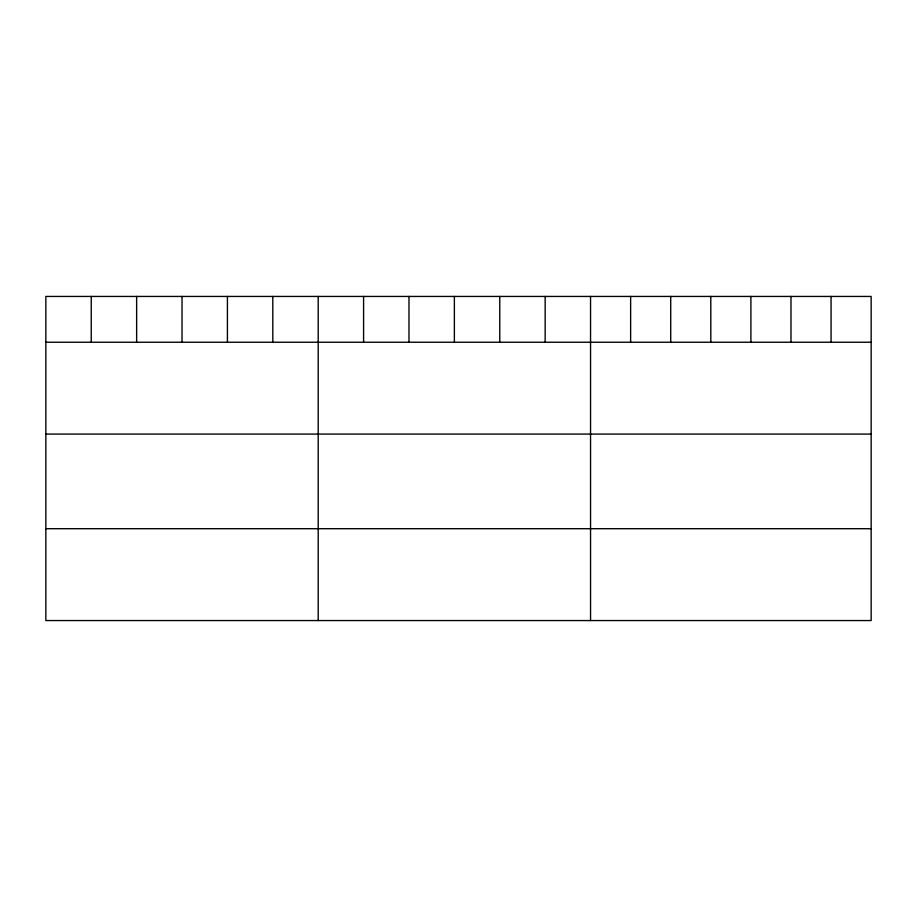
<?xml version="1.0" encoding="UTF-8"?>
<svg xmlns="http://www.w3.org/2000/svg" width="917" height="917" viewBox="0 0 917 917"><rect width="100%" height="100%" fill="white"/><g stroke="black" fill="none" stroke-linecap="round" stroke-linejoin="round"><path stroke-width="1.38" d="M871.15 342.236L871.15 620.557L45.85 620.557L45.85 296.443L871.15 296.443L871.15 342.236L45.85 342.236M45.85 434.085L871.15 434.085M45.85 528.708L871.15 528.708M831.066 296.443L831.066 342.236M790.981 296.443L790.981 342.236M750.897 296.443L750.897 342.236M710.801 296.443L710.801 342.236M670.717 296.443L670.717 342.236M630.632 296.443L630.632 342.236M590.548 296.443L590.548 620.557M545.157 296.443L545.157 342.236M499.765 296.443L499.765 342.236M454.373 296.443L454.373 342.236M408.982 296.443L408.982 342.236M363.59 296.443L363.59 342.236M318.199 296.443L318.199 620.557M272.808 296.443L272.808 342.236M227.416 296.443L227.416 342.236M182.025 296.443L182.025 342.236M136.633 296.443L136.633 342.236M91.241 296.443L91.241 342.236"/></g></svg>
